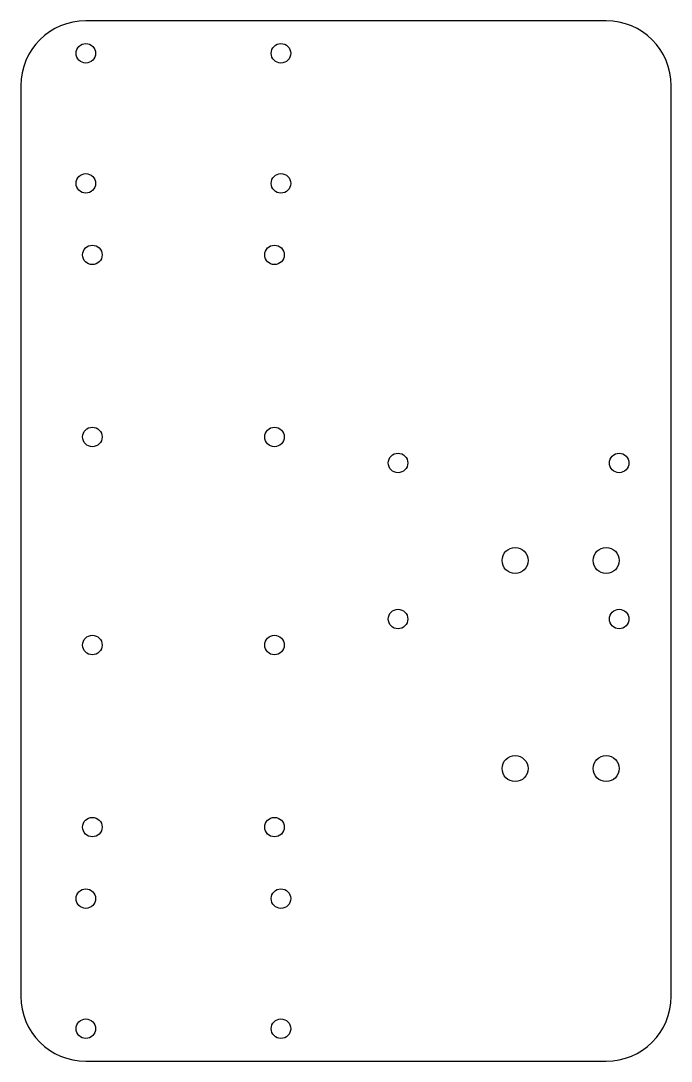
# Model space of a CAD drawing. Header units: millimetres. Extents: x -50 to 50, y -80 to 80.
import ezdxf

# ---------------------------------------------------------------- set-up
doc = ezdxf.new("R2010")
doc.units = ezdxf.units.MM

msp = doc.modelspace()

# ---------------------------------------------------------------- linework, layer by layer
at = {"color": 7, "linetype": 'Continuous', "lineweight": 25}
for p, q in [((40, 80), (-40, 80)), ((-50, 70), (-50, -70)), ((50, -70), (50, 70)), ((-40, -80), (40, -80))]:
    msp.add_line(p, q, dxfattribs=at)
for centre, radius in [((-40, 75), 1.5), ((-10, 75), 1.5), ((-40, 55), 1.5), ((-10, 55), 1.5), ((-39, 44), 1.5), ((-11, 44), 1.5), ((-39, 16), 1.5), ((-11, 16), 1.5), ((8, 12), 1.5), ((42, 12), 1.5), ((26, -3), 2), ((40, -3), 2), ((8, -12), 1.5), ((42, -12), 1.5), ((-39, -16), 1.5), ((-11, -16), 1.5), ((26, -35), 2), ((40, -35), 2), ((-39, -44), 1.5), ((-11, -44), 1.5), ((-40, -55), 1.5), ((-10, -55), 1.5), ((-40, -75), 1.5), ((-10, -75), 1.5)]:
    msp.add_circle(centre, radius, dxfattribs=at)
for centre, start, end in [((-40, 70), 90, 180), ((40, 70), 0, 90), ((-40, -70), 180, 270), ((40, -70), 270, 0)]:
    msp.add_arc(centre, 10, start, end, dxfattribs=at)

doc.saveas('drawing.dxf')
